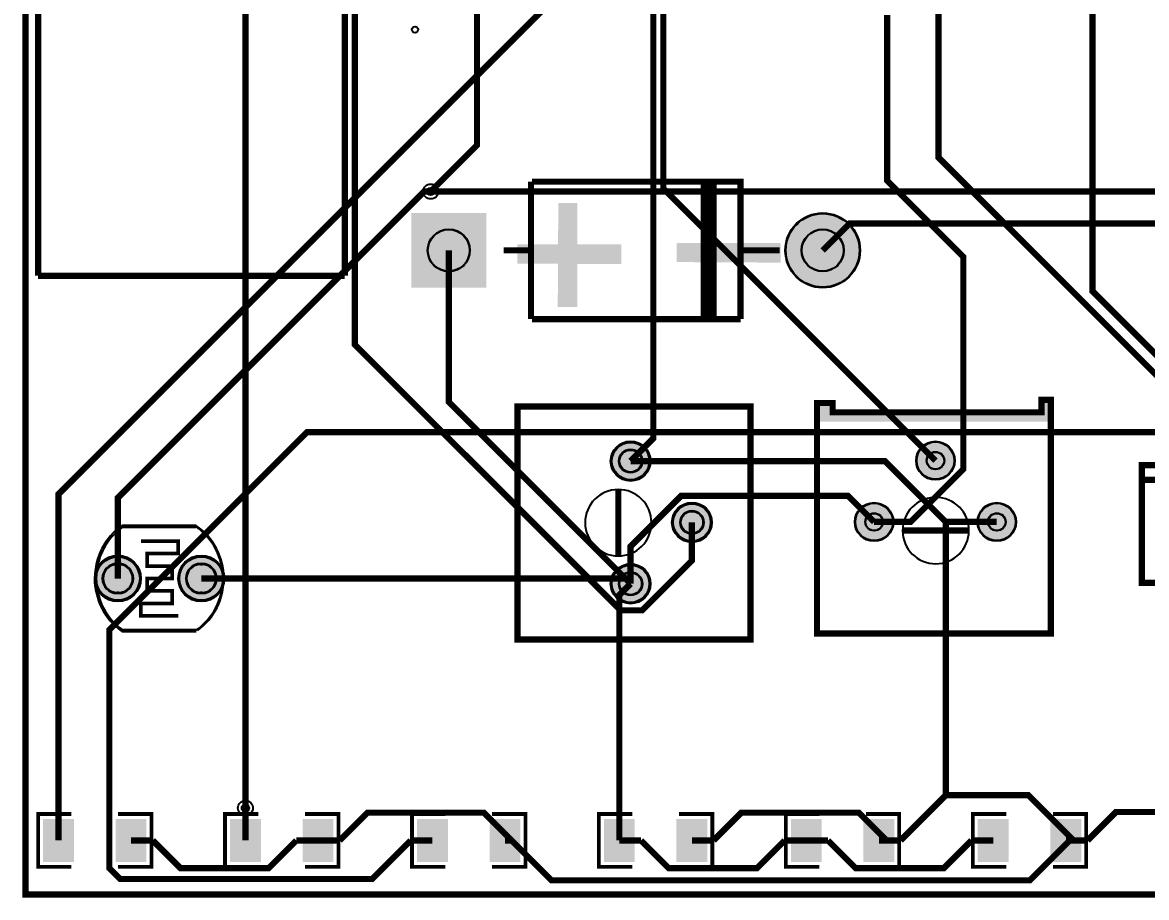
# Model space of a CAD drawing. Header units: millimetres. Extents: x 4 to 110, y 3 to 100.
# Drawn here: x 4.19 to 50, y 3.12 to 38.8 of the extents above; entities that cross this region are included whole.
import ezdxf

# ---------------------------------------------------------------- set-up
doc = ezdxf.new("R2010")
doc.units = ezdxf.units.MM
for name, color, linetype, true_color in [('BoardOutLine', 7, 'Continuous', 0xff00ff), ('BottomLayer', 7, 'Continuous', 0x0000ff), ('BottomSolderMaskLayer', 7, 'Continuous', 0xaa00ff), ('Document', 7, 'Continuous', 0xffffff), ('Hole', 7, 'Continuous', 0x222222), ('Multi-Layer', 7, 'Continuous', 0xc0c0c0), ('TopLayer', 7, 'Continuous', 0xff0000), ('TopPasteMaskLayer', 7, 'Continuous', 0x808080), ('TopSilkLayer', 7, 'Continuous', 0xffcc00), ('TopSolderMaskLayer', 7, 'Continuous', 0x800080)]:
    doc.layers.add(name, color=color, linetype=linetype, true_color=true_color)

msp = doc.modelspace()

# ---------------------------------------------------------------- hatches: boundary and pattern name
at = {"layer": 'BottomSolderMaskLayer'}
for points in [[(23.091, 27.979), (20.041, 27.979), (20.041, 31.03), (23.091, 31.03)], [(35.281, 29.505, 1), (38.332, 29.505, 1)], [(28.163, 20.915, 1), (29.789, 20.915, 1)], [(40.615, 20.935, 1), (42.19, 20.935, 1)], [(30.663, 18.415, 1), (32.289, 18.415, 1)], [(38.115, 18.435, 1), (39.69, 18.435, 1)], [(43.115, 18.435, 1), (44.69, 18.435, 1)], [(7.139, 16.129, 1), (9.019, 16.129, 1)], [(10.539, 16.129, 1), (12.419, 16.129, 1)], [(28.163, 15.915, 1), (29.789, 15.915, 1)]]:
    msp.add_hatch(color=256, dxfattribs=at).paths.add_polyline_path(points)
at = {"layer": 'Document'}
for points in [[(26.008, 27.193), (26.788, 27.193), (26.808, 27.213), (26.808, 31.413), (26.788, 31.433), (26.048, 31.433), (26.028, 31.413), (26.028, 30.993)], [(35.098, 29.006), (35.098, 29.786), (35.078, 29.806), (30.878, 29.806), (30.858, 29.786), (30.858, 29.046), (30.878, 29.026), (31.298, 29.026)], [(28.598, 28.946), (28.598, 29.726), (28.578, 29.746), (24.378, 29.746), (24.358, 29.726), (24.358, 28.986), (24.378, 28.966), (24.798, 28.966)], [(36.576, 23.284), (37.084, 23.284), (37.084, 22.903), (37.211, 22.776), (45.593, 22.776), (45.72, 22.903), (45.72, 23.411), (46.101, 23.411), (46.101, 22.522), (36.576, 22.522)]]:
    msp.add_hatch(color=256, dxfattribs=at).paths.add_polyline_path(points)
at = {"layer": 'Multi-Layer'}
for points in [[(23.066, 28.005), (20.066, 28.005), (20.066, 31.005), (23.066, 31.005)], [(35.306, 29.505, 1), (38.306, 29.505, 1)], [(28.214, 20.915, 1), (29.738, 20.915, 1)], [(40.64, 20.935, 1), (42.164, 20.935, 1)], [(30.714, 18.415, 1), (32.238, 18.415, 1)], [(38.14, 18.435, 1), (39.664, 18.435, 1)], [(43.14, 18.435, 1), (44.664, 18.435, 1)], [(7.19, 16.129, 1), (8.968, 16.129, 1)], [(10.59, 16.129, 1), (12.368, 16.129, 1)], [(28.214, 15.915, 1), (29.738, 15.915, 1)]]:
    msp.add_hatch(color=256, dxfattribs=at).paths.add_polyline_path(points)
at = {"layer": 'TopLayer'}
for points in [[(6.262, 4.6), (6.262, 6.301), (5.055, 6.301), (5.055, 4.6)], [(8.012, 4.6), (8.012, 6.301), (9.22, 6.301), (9.22, 4.6)], [(13.882, 4.6), (13.882, 6.301), (12.675, 6.301), (12.675, 4.6)], [(15.632, 4.6), (15.632, 6.301), (16.84, 6.301), (16.84, 4.6)], [(21.502, 4.6), (21.502, 6.301), (20.295, 6.301), (20.295, 4.6)], [(23.252, 4.6), (23.252, 6.301), (24.46, 6.301), (24.46, 4.6)], [(29.122, 4.6), (29.122, 6.301), (27.915, 6.301), (27.915, 4.6)], [(30.872, 4.6), (30.872, 6.301), (32.08, 6.301), (32.08, 4.6)], [(36.742, 4.6), (36.742, 6.301), (35.535, 6.301), (35.535, 4.6)], [(38.492, 4.6), (38.492, 6.301), (39.7, 6.301), (39.7, 4.6)], [(44.362, 4.6), (44.362, 6.301), (43.155, 6.301), (43.155, 4.6)], [(46.112, 4.6), (46.112, 6.301), (47.32, 6.301), (47.32, 4.6)]]:
    msp.add_hatch(color=256, dxfattribs=at).paths.add_polyline_path(points)
at = {"layer": 'TopPasteMaskLayer'}
for points in [[(6.262, 4.7), (6.262, 5.062), (6.162, 5.162), (5.952, 5.162), (5.852, 5.262), (5.852, 5.64), (5.952, 5.74), (6.162, 5.74), (6.262, 5.84), (6.262, 6.201), (6.162, 6.301), (5.155, 6.301), (5.055, 6.201), (5.055, 4.7), (5.155, 4.6), (6.162, 4.6)], [(8.012, 4.7), (8.012, 5.062), (8.112, 5.162), (8.323, 5.162), (8.423, 5.262), (8.423, 5.64), (8.323, 5.74), (8.112, 5.74), (8.012, 5.84), (8.012, 6.201), (8.112, 6.301), (9.12, 6.301), (9.22, 6.201), (9.22, 4.7), (9.12, 4.6), (8.112, 4.6)], [(13.882, 4.7), (13.882, 5.062), (13.782, 5.162), (13.572, 5.162), (13.472, 5.262), (13.472, 5.64), (13.572, 5.74), (13.782, 5.74), (13.882, 5.84), (13.882, 6.201), (13.782, 6.301), (12.775, 6.301), (12.675, 6.201), (12.675, 4.7), (12.775, 4.6), (13.782, 4.6)], [(15.632, 4.7), (15.632, 5.062), (15.732, 5.162), (15.943, 5.162), (16.043, 5.262), (16.043, 5.64), (15.943, 5.74), (15.732, 5.74), (15.632, 5.84), (15.632, 6.201), (15.732, 6.301), (16.74, 6.301), (16.84, 6.201), (16.84, 4.7), (16.74, 4.6), (15.732, 4.6)], [(21.502, 4.7), (21.502, 5.062), (21.402, 5.162), (21.192, 5.162), (21.092, 5.262), (21.092, 5.64), (21.192, 5.74), (21.402, 5.74), (21.502, 5.84), (21.502, 6.201), (21.402, 6.301), (20.395, 6.301), (20.295, 6.201), (20.295, 4.7), (20.395, 4.6), (21.402, 4.6)], [(23.252, 4.7), (23.252, 5.062), (23.352, 5.162), (23.563, 5.162), (23.663, 5.262), (23.663, 5.64), (23.563, 5.74), (23.352, 5.74), (23.252, 5.84), (23.252, 6.201), (23.352, 6.301), (24.36, 6.301), (24.46, 6.201), (24.46, 4.7), (24.36, 4.6), (23.352, 4.6)], [(29.122, 4.7), (29.122, 5.062), (29.022, 5.162), (28.812, 5.162), (28.712, 5.262), (28.712, 5.64), (28.812, 5.74), (29.022, 5.74), (29.122, 5.84), (29.122, 6.201), (29.022, 6.301), (28.015, 6.301), (27.915, 6.201), (27.915, 4.7), (28.015, 4.6), (29.022, 4.6)], [(30.872, 4.7), (30.872, 5.062), (30.972, 5.162), (31.183, 5.162), (31.283, 5.262), (31.283, 5.64), (31.183, 5.74), (30.972, 5.74), (30.872, 5.84), (30.872, 6.201), (30.972, 6.301), (31.98, 6.301), (32.08, 6.201), (32.08, 4.7), (31.98, 4.6), (30.972, 4.6)], [(36.742, 4.7), (36.742, 5.062), (36.642, 5.162), (36.432, 5.162), (36.332, 5.262), (36.332, 5.64), (36.432, 5.74), (36.642, 5.74), (36.742, 5.84), (36.742, 6.201), (36.642, 6.301), (35.635, 6.301), (35.535, 6.201), (35.535, 4.7), (35.635, 4.6), (36.642, 4.6)], [(38.492, 4.7), (38.492, 5.062), (38.592, 5.162), (38.803, 5.162), (38.903, 5.262), (38.903, 5.64), (38.803, 5.74), (38.592, 5.74), (38.492, 5.84), (38.492, 6.201), (38.592, 6.301), (39.6, 6.301), (39.7, 6.201), (39.7, 4.7), (39.6, 4.6), (38.592, 4.6)], [(44.362, 4.7), (44.362, 5.062), (44.262, 5.162), (44.052, 5.162), (43.952, 5.262), (43.952, 5.64), (44.052, 5.74), (44.262, 5.74), (44.362, 5.84), (44.362, 6.201), (44.262, 6.301), (43.255, 6.301), (43.155, 6.201), (43.155, 4.7), (43.255, 4.6), (44.262, 4.6)], [(46.112, 4.7), (46.112, 5.062), (46.212, 5.162), (46.423, 5.162), (46.523, 5.262), (46.523, 5.64), (46.423, 5.74), (46.212, 5.74), (46.112, 5.84), (46.112, 6.201), (46.212, 6.301), (47.22, 6.301), (47.32, 6.201), (47.32, 4.7), (47.22, 4.6), (46.212, 4.6)]]:
    msp.add_hatch(color=256, dxfattribs=at).paths.add_polyline_path(points)
at = {"layer": 'TopSolderMaskLayer'}
for points in [[(23.091, 27.979), (20.041, 27.979), (20.041, 31.03), (23.091, 31.03)], [(35.281, 29.505, 1), (38.332, 29.505, 1)], [(28.163, 20.915, 1), (29.789, 20.915, 1)], [(40.615, 20.935, 1), (42.19, 20.935, 1)], [(30.663, 18.415, 1), (32.289, 18.415, 1)], [(38.115, 18.435, 1), (39.69, 18.435, 1)], [(43.115, 18.435, 1), (44.69, 18.435, 1)], [(7.139, 16.129, 1), (9.019, 16.129, 1)], [(10.539, 16.129, 1), (12.419, 16.129, 1)], [(28.163, 15.915, 1), (29.789, 15.915, 1)], [(6.288, 4.575), (6.288, 6.327), (5.029, 6.327), (5.029, 4.575)], [(7.987, 4.575), (7.987, 6.327), (9.245, 6.327), (9.245, 4.575)], [(13.908, 4.575), (13.908, 6.327), (12.649, 6.327), (12.649, 4.575)], [(15.607, 4.575), (15.607, 6.327), (16.865, 6.327), (16.865, 4.575)], [(21.528, 4.575), (21.528, 6.327), (20.269, 6.327), (20.269, 4.575)], [(23.227, 4.575), (23.227, 6.327), (24.485, 6.327), (24.485, 4.575)], [(29.148, 4.575), (29.148, 6.327), (27.889, 6.327), (27.889, 4.575)], [(30.847, 4.575), (30.847, 6.327), (32.105, 6.327), (32.105, 4.575)], [(36.768, 4.575), (36.768, 6.327), (35.509, 6.327), (35.509, 4.575)], [(38.467, 4.575), (38.467, 6.327), (39.725, 6.327), (39.725, 4.575)], [(44.388, 4.575), (44.388, 6.327), (43.129, 6.327), (43.129, 4.575)], [(46.087, 4.575), (46.087, 6.327), (47.345, 6.327), (47.345, 4.575)]]:
    msp.add_hatch(color=256, dxfattribs=at).paths.add_polyline_path(points)

# ---------------------------------------------------------------- linework, layer by layer
at = {"layer": 'BoardOutLine', "const_width": 0.254}
msp.add_lwpolyline([(4.318, 100.076), (110.16, 100.076), (110.16, 3.251), (4.318, 3.251), (4.318, 100.076)], close=True, dxfattribs=at)
at = {"layer": 'BottomLayer', "const_width": 0.254}
for points in [[(55.06, 20.587), (47.801, 27.847), (47.801, 42.272), (42.987, 47.086), (41.868, 47.086), (40.403, 48.551), (40.403, 54.964), (21.336, 74.031)], [(17.738, 70.004), (17.738, 25.664), (28.568, 14.833), (29.453, 14.833), (31.476, 16.856), (31.476, 18.415)], [(21.336, 68.951), (20.046, 67.661), (20.046, 65.981), (20.885, 65.141), (21.743, 65.141), (22.718, 64.166), (22.718, 33.794), (20.83, 31.906)], [(21.336, 66.411), (30.31, 57.437), (30.31, 32.027), (41.402, 20.935)], [(23.749, 49), (23.749, 48.608), (29.902, 42.455), (29.902, 21.841), (28.976, 20.915)], [(13.278, 6.77), (13.278, 42.407), (9.806, 45.879)], [(41.529, 40.2), (41.529, 33.291), (54.818, 20.002), (55.305, 20.002), (57.658, 17.648)], [(38.902, 18.435), (40.389, 18.435), (42.539, 20.586), (42.539, 29.245), (39.433, 32.351), (39.433, 39.097)], [(28.976, 15.915), (21.566, 23.325), (21.566, 29.505)]]:
    msp.add_lwpolyline(points, dxfattribs=at)
at = {"layer": 'BottomSolderMaskLayer'}
for points in [[(8.109, 16.733), (8.049, 16.733)], [(11.51, 16.733), (11.45, 16.733)], [(8.109, 15.525), (8.049, 15.525)], [(11.51, 15.525), (11.45, 15.525)]]:
    msp.add_lwpolyline(points, close=True, dxfattribs=at)
for centre, radius in [((36.806, 29.505), 1.525), ((21.566, 29.505), 0.864), ((36.806, 29.505), 0.864), ((28.976, 20.915), 0.813), ((41.402, 20.935), 0.787), ((28.976, 20.915), 0.48), ((41.402, 20.935), 0.362), ((31.476, 18.415), 0.813), ((31.476, 18.415), 0.48), ((38.902, 18.435), 0.787), ((38.902, 18.435), 0.362), ((43.902, 18.435), 0.787), ((43.902, 18.435), 0.362), ((8.079, 16.129), 0.94), ((11.479, 16.129), 0.94), ((28.976, 15.915), 0.813), ((28.976, 15.915), 0.48)]:
    msp.add_circle(centre, radius, dxfattribs=at)
for centre, start, end in [((8.049, 16.129), 90, 270), ((8.109, 16.129), 270, 90), ((11.45, 16.129), 90, 270), ((11.51, 16.129), 270, 90)]:
    msp.add_arc(centre, 0.604, start, end, dxfattribs=at)
at = {"layer": 'Document'}
for points, const_width in [([(8.28, 18.23), (11.279, 18.23)], 0.1), ([(10.541, 14.605), (9.017, 14.605), (9.017, 15.113), (10.287, 15.113), (10.287, 15.621), (9.271, 15.621), (9.271, 16.129), (10.287, 16.129), (10.287, 16.637), (9.271, 16.637), (9.271, 17.145), (10.541, 17.145), (10.541, 17.653), (9.017, 17.653)], 0.152), ([(11.279, 14.028), (8.28, 14.028)], 0.1)]:
    msp.add_lwpolyline(points, dxfattribs=dict(at, const_width=const_width))
msp.add_circle((20.193, 38.504), 0.127, dxfattribs=at)
for start, end in [(125.462, 234.4625), (305.462, 54.4625)]:
    msp.add_arc((9.779, 16.129), 2.581, start, end, dxfattribs=at)
at = {"layer": 'Hole'}
for centre in [(20.83, 31.906), (13.278, 6.77)]:
    msp.add_circle(centre, 0.152, dxfattribs=at)
at = {"layer": 'Multi-Layer'}
for points in [[(8.108, 16.701), (8.05, 16.701)], [(11.509, 16.701), (11.451, 16.701)], [(8.108, 15.558), (8.05, 15.558)], [(11.509, 15.558), (11.451, 15.558)]]:
    msp.add_lwpolyline(points, close=True, dxfattribs=at)
for centre, radius in [((20.83, 31.906), 0.305), ((36.806, 29.505), 1.5), ((21.566, 29.505), 0.85), ((36.806, 29.505), 0.85), ((28.976, 20.915), 0.762), ((41.402, 20.935), 0.762), ((28.976, 20.915), 0.45), ((41.402, 20.935), 0.35), ((31.476, 18.415), 0.762), ((31.476, 18.415), 0.45), ((38.902, 18.435), 0.762), ((38.902, 18.435), 0.35), ((43.902, 18.435), 0.762), ((43.902, 18.435), 0.35), ((8.079, 16.129), 0.889), ((11.479, 16.129), 0.889), ((28.976, 15.915), 0.762), ((28.976, 15.915), 0.45), ((13.278, 6.77), 0.305)]:
    msp.add_circle(centre, radius, dxfattribs=at)
for centre, start, end in [((8.05, 16.129), 90, 270), ((8.108, 16.129), 270, 90), ((11.451, 16.129), 90, 270), ((11.509, 16.129), 270, 90)]:
    msp.add_arc(centre, 0.572, start, end, dxfattribs=at)
at = {"layer": 'TopLayer', "const_width": 0.254}
for points in [[(5.658, 5.451), (5.658, 19.569), (26.289, 40.2)], [(20.83, 31.906), (20.564, 31.906), (8.079, 19.421), (8.079, 16.129)], [(71.857, 31.105), (71.056, 31.906), (20.83, 31.906)], [(56.617, 30.597), (37.898, 30.597), (36.806, 29.505)], [(20.015, 5.451), (18.443, 3.879), (8.172, 3.879), (7.731, 4.319), (7.731, 14.036), (15.793, 22.098), (73.78, 22.098), (76.933, 18.945), (97.069, 18.945), (97.735, 19.611)], [(41.822, 18.435), (39.342, 20.915), (28.976, 20.915)], [(38.902, 18.435), (37.836, 19.502), (31.04, 19.502), (28.976, 17.438), (28.976, 16.129)], [(43.902, 18.435), (41.822, 18.435)], [(41.822, 18.435), (41.822, 7.293)], [(28.976, 16.129), (11.479, 16.129)], [(28.976, 15.915), (28.518, 15.457), (28.518, 5.451)], [(28.976, 16.129), (28.976, 15.915)], [(41.822, 7.293), (39.979, 5.451)], [(47.034, 5.451), (45.191, 7.293), (41.822, 7.293)], [(13.278, 5.451), (13.278, 6.77)], [(24.129, 5.451), (22.997, 6.582), (18.251, 6.582), (17.119, 5.451)], [(39.414, 5.451), (38.282, 6.582), (33.491, 6.582), (32.359, 5.451)], [(53.453, 5.451), (52.294, 6.609), (48.758, 6.609), (47.599, 5.451)], [(8.616, 5.451), (9.499, 5.451)], [(15.353, 5.451), (14.221, 4.32), (10.631, 4.32), (9.499, 5.451)], [(15.794, 5.451), (15.353, 5.451)], [(15.794, 5.451), (16.236, 5.451)], [(16.236, 5.451), (17.119, 5.451)], [(20.898, 5.451), (20.015, 5.451)], [(23.856, 5.451), (24.129, 5.451)], [(46.875, 5.451), (45.247, 3.823), (25.756, 3.823), (24.129, 5.451)], [(28.518, 5.451), (29.402, 5.451)], [(29.402, 5.451), (30.533, 4.32), (34.124, 4.32), (35.255, 5.451)], [(31.476, 5.451), (31.653, 5.451)], [(31.918, 5.451), (31.653, 5.451)], [(31.918, 5.451), (32.359, 5.451)], [(36.138, 5.451), (35.255, 5.451)], [(36.58, 5.451), (36.138, 5.451)], [(36.58, 5.451), (37.022, 5.451)], [(42.875, 5.451), (41.744, 4.32), (38.153, 4.32), (37.022, 5.451)], [(39.096, 5.451), (39.414, 5.451)], [(39.538, 5.451), (39.414, 5.451)], [(39.538, 5.451), (39.979, 5.451)], [(43.758, 5.451), (42.875, 5.451)], [(46.716, 5.451), (46.875, 5.451)], [(46.875, 5.451), (47.034, 5.451)], [(47.158, 5.451), (47.034, 5.451)], [(47.158, 5.451), (47.599, 5.451)]]:
    msp.add_lwpolyline(points, dxfattribs=at)
at = {"layer": 'TopSilkLayer'}
for points, const_width in [([(4.826, 49.669), (4.826, 28.469)], 0.254), ([(17.326, 28.469), (17.326, 49.669)], 0.254), ([(24.918, 26.705), (24.918, 32.305)], 0.254), ([(24.958, 32.305), (33.458, 32.305), (33.458, 26.705)], 0.254), ([(31.958, 32.305), (31.958, 26.705)], 0.254), ([(32.158, 32.305), (32.158, 26.705)], 0.254), ([(32.358, 32.305), (32.358, 26.705)], 0.254), ([(23.798, 29.505), (24.898, 29.505)], 0.254), ([(33.458, 29.505), (35.058, 29.505)], 0.254), ([(17.326, 28.469), (4.826, 28.469)], 0.254), ([(33.458, 26.705), (24.958, 26.705)], 0.254), ([(60.418, 20.148), (49.818, 20.148)], 0.254), ([(28.476, 17.062), (28.476, 19.772)], 0.254), ([(8.229, 18.278), (11.279, 18.278)], 0.12), ([(42.756, 18.085), (40.045, 18.085)], 0.254), ([(8.229, 13.98), (11.279, 13.98)], 0.12), ([(6.186, 4.372), (4.826, 4.372), (4.826, 6.53), (6.186, 6.53)], 0.152), ([(8.088, 4.372), (9.448, 4.372), (9.448, 6.53), (8.088, 6.53)], 0.152), ([(13.806, 4.372), (12.446, 4.372), (12.446, 6.53), (13.806, 6.53)], 0.152), ([(15.708, 4.372), (17.068, 4.372), (17.068, 6.53), (15.708, 6.53)], 0.152), ([(21.426, 4.372), (20.066, 4.372), (20.066, 6.53), (21.426, 6.53)], 0.152), ([(23.328, 4.372), (24.688, 4.372), (24.688, 6.53), (23.328, 6.53)], 0.152), ([(29.046, 4.372), (27.686, 4.372), (27.686, 6.53), (29.046, 6.53)], 0.152), ([(30.948, 4.372), (32.308, 4.372), (32.308, 6.53), (30.948, 6.53)], 0.152), ([(36.666, 4.372), (35.306, 4.372), (35.306, 6.53), (36.666, 6.53)], 0.152), ([(38.568, 4.372), (39.928, 4.372), (39.928, 6.53), (38.568, 6.53)], 0.152), ([(44.286, 4.372), (42.926, 4.372), (42.926, 6.53), (44.286, 6.53)], 0.152), ([(46.188, 4.372), (47.548, 4.372), (47.548, 6.53), (46.188, 6.53)], 0.152)]:
    msp.add_lwpolyline(points, dxfattribs=dict(at, const_width=const_width))
at = {"layer": 'TopSilkLayer', "const_width": 0.254}
for points in [[(36.576, 23.284), (36.576, 13.886), (46.101, 13.886), (46.101, 23.411), (45.72, 23.411), (45.72, 22.903), (37.211, 22.903), (37.211, 23.284), (36.576, 23.284)], [(24.367, 23.139), (33.867, 23.139), (33.867, 13.639), (24.367, 13.639), (24.367, 23.139)], [(49.817, 20.747), (60.419, 20.747), (60.419, 15.949), (49.817, 15.949), (49.817, 20.742), (49.817, 20.747)]]:
    msp.add_lwpolyline(points, close=True, dxfattribs=at)
at = {"layer": 'TopSilkLayer'}
for centre, radius, start, end in [((28.476, 18.403), 1.353, 0.5376, 359.4624), ((41.414, 18.086), 1.353, 90.5376, 89.4624), ((9.779, 16.129), 2.65, 125.2109, 234.2118), ((9.779, 16.129), 2.622, 306.0976, 55.0971)]:
    msp.add_arc(centre, radius, start, end, dxfattribs=at)
at = {"layer": 'TopSolderMaskLayer'}
for points in [[(8.109, 16.733), (8.049, 16.733)], [(11.51, 16.733), (11.45, 16.733)], [(8.109, 15.525), (8.049, 15.525)], [(11.51, 15.525), (11.45, 15.525)]]:
    msp.add_lwpolyline(points, close=True, dxfattribs=at)
for centre, radius in [((36.806, 29.505), 1.525), ((21.566, 29.505), 0.864), ((36.806, 29.505), 0.864), ((28.976, 20.915), 0.813), ((41.402, 20.935), 0.787), ((28.976, 20.915), 0.48), ((41.402, 20.935), 0.362), ((31.476, 18.415), 0.813), ((31.476, 18.415), 0.48), ((38.902, 18.435), 0.787), ((38.902, 18.435), 0.362), ((43.902, 18.435), 0.787), ((43.902, 18.435), 0.362), ((8.079, 16.129), 0.94), ((11.479, 16.129), 0.94), ((28.976, 15.915), 0.813), ((28.976, 15.915), 0.48)]:
    msp.add_circle(centre, radius, dxfattribs=at)
for centre, start, end in [((8.049, 16.129), 90, 270), ((8.109, 16.129), 270, 90), ((11.45, 16.129), 90, 270), ((11.51, 16.129), 270, 90)]:
    msp.add_arc(centre, 0.604, start, end, dxfattribs=at)

doc.saveas('drawing.dxf')
